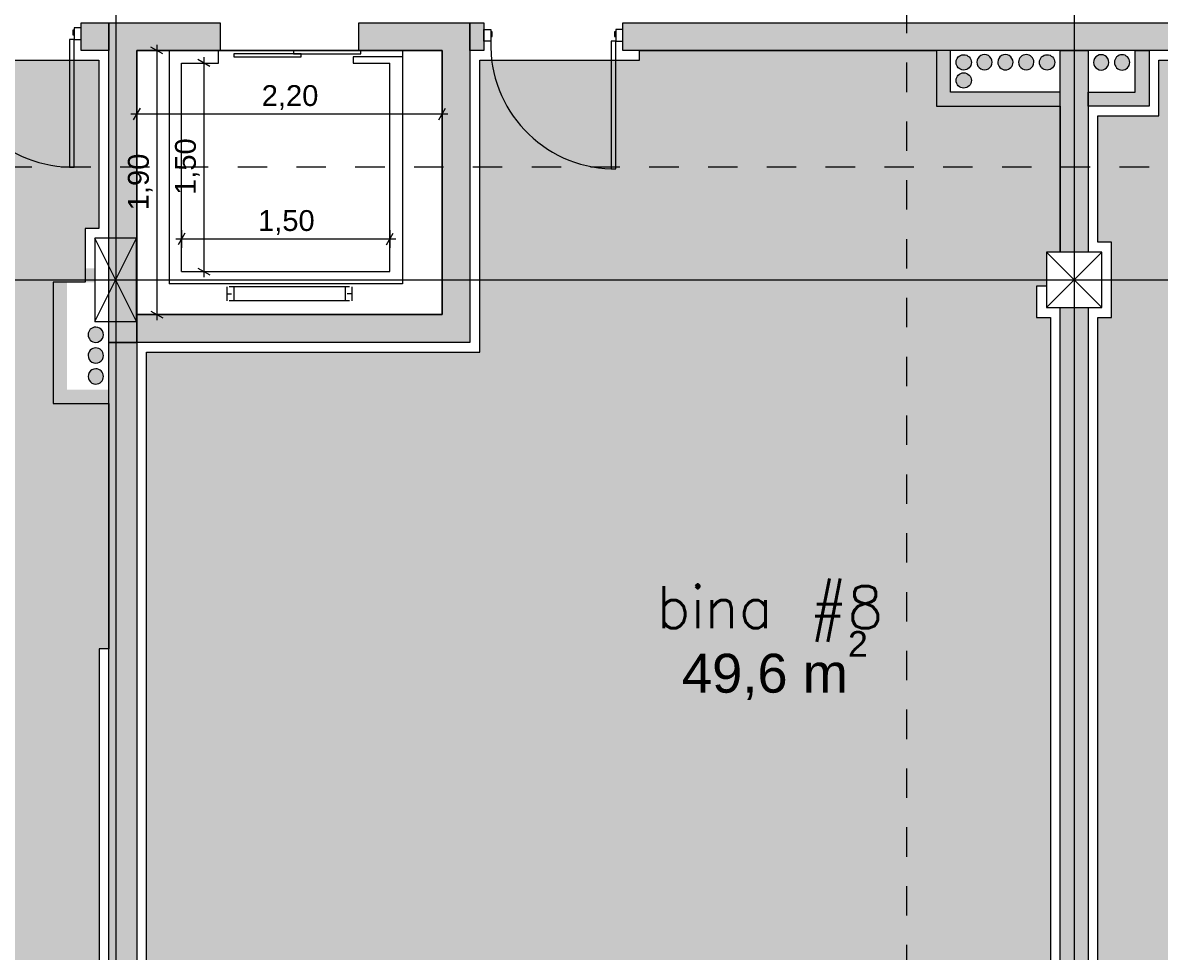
# Model space of a CAD drawing. Header units: metres. Extents: x 476297 to 476657, y 4620828 to 4621206.
# Drawn here: x 476417.79 to 476425.98, y 4621066.38 to 4621073.07 of the extents above; entities that cross this region are included whole.
import ezdxf

# ---------------------------------------------------------------- set-up
doc = ezdxf.new("R2010")
doc.units = ezdxf.units.M
doc.header["$MEASUREMENT"] = 0
doc.linetypes.add('Dashed', pattern=[0.42333333333324, 0.21166666666662, -0.21166666666662])
for name, color, linetype in [('2D Drafting - General_Pen_No__1', 7, 'Continuous'), ('2D Drafting - General_Pen_No__1_Pen_No__7', 7, 'Continuous'), ('2D Drafting - General_Pen_No__250_Pen_No__7', 7, 'Continuous'), ('Annotation - Text_Pen_No__7', 7, 'Continuous'), ('Doors_Pen_No__7_Pen_No__7', 7, 'Continuous'), ('G-Anno-Nplt', 7, 'Continuous'), ('New2D Drafting - General_Pen_No__250_Pen_No__7', 7, 'Continuous'), ('NewR03_Nakveti', 7, 'Continuous'), ('Newshenobebi', 7, 'Continuous'), ('shaxtebi da milebi_Pen_No__1_Pen_No__1', 7, 'Continuous'), ('shaxtebi da milebi_Pen_No__5_Pen_No__5', 7, 'Continuous'), ('zoma', 7, 'Continuous'), ('zoma_Pen_No__5', 7, 'Continuous')]:
    doc.layers.add(name, color=color, linetype=linetype)
doc.styles.add('GENERATED_STYLE_1', font='arial.ttf')
doc.styles.add('GENERATED_STYLE_2', font='arial.ttf')
doc.dimstyles.new('GENERATED_STYLE__1', dxfattribs={"dimtxt": 0.2, "dimasz": 0.0644213309708986, "dimexe": 0.18, "dimexo": 0.003, "dimgap": 0.09, "dimtad": 1, "dimtih": 1, "dimtoh": 1, "dimzin": 0, "dimdsep": 46, "dimtxsty": 'GENERATED_STYLE_2', "dimblk": 'ARROWHEAD_2', "dimblk1": 'ARROWHEAD_2', "dimblk2": 'ARROWHEAD_2', "dimcen": 0.09, "dimclrd": 142, "dimclre": 142, "dimclrt": 142, "dimadec": 0, "dimazin": 0, "dimtfac": 1, "dimtdec": 4, "dimtmove": 0, "dimatfit": 3, "dimfxl": 1, "dimtolj": 1, "dimtzin": 0, "dimarcsym": 0})
doc.dimstyles.new('GENERATED_STYLE__7', dxfattribs={"dimtxt": 0.15, "dimasz": 0.0644213309708986, "dimexe": 0.18, "dimexo": 0.003, "dimgap": 0.09, "dimtad": 1, "dimzin": 0, "dimdsep": 46, "dimtxsty": 'GENERATED_STYLE_2', "dimblk": 'ARROWHEAD_2', "dimblk1": 'ARROWHEAD_2', "dimblk2": 'ARROWHEAD_2', "dimcen": 0.09, "dimclrd": 142, "dimclre": 142, "dimclrt": 142, "dimadec": 0, "dimazin": 0, "dimtfac": 1, "dimtdec": 4, "dimtmove": 0, "dimatfit": 3, "dimfxl": 1, "dimtolj": 1, "dimtzin": 0, "dimarcsym": 0})
doc.dimstyles.new('GENERATED_STYLE__8', dxfattribs={"dimtxt": 0.15, "dimasz": 0.0644213309708986, "dimexe": 0.18, "dimexo": 0.003, "dimgap": 0.09, "dimtad": 1, "dimtih": 1, "dimtoh": 1, "dimzin": 0, "dimdsep": 46, "dimtxsty": 'GENERATED_STYLE_2', "dimblk": 'ARROWHEAD_2', "dimblk1": 'ARROWHEAD_2', "dimblk2": 'ARROWHEAD_2', "dimcen": 0.09, "dimclrd": 142, "dimclre": 142, "dimclrt": 142, "dimadec": 0, "dimazin": 0, "dimtfac": 1, "dimtdec": 4, "dimtmove": 0, "dimatfit": 3, "dimfxl": 1, "dimtolj": 1, "dimtzin": 0, "dimarcsym": 0})

# ---------------------------------------------------------------- blocks, each defined once
blk = doc.blocks.new('*D147', base_point=(476844.5271483883, 4621385.791044046))
at = {"layer": 'zoma', "color": 142, "linetype": 'Continuous', "lineweight": 0, "transparency": 16777216}
for p, q in [((476418.7509571488, 4621072.91179862), (476418.7509571546, 4621072.870348579)), ((476418.6873834727, 4621072.870348571), (476418.8145308365, 4621072.870348589)), ((476418.7933396127, 4621072.845879075), (476418.7085746966, 4621072.894818083)), ((476418.7509571546, 4621072.870348579), (476418.7509574218, 4621070.970583483)), ((476418.68738374, 4621070.970583473), (476418.8145311038, 4621070.970583492)), ((476418.7085749638, 4621070.995052987), (476418.7933398799, 4621070.946113979)), ((476418.7509574218, 4621070.970583483), (476418.7509574277, 4621070.929133442))]:
    blk.add_line(p, q, dxfattribs=at)
at = {"layer": 'zoma', "color": 142, "lineweight": 0, "transparency": 16777216, "insert": (476418.7209573151, 4621071.72092252), "char_height": 0.15, "attachment_point": 7, "rotation": 90.00000805971227, "style": 'GENERATED_STYLE_2'}
blk.add_mtext('\\A1;{\\pql;\\fArial CYR|b0|i0|c204|p34;1,90}', dxfattribs=at)
blk = doc.blocks.new('ARROWHEAD_2')
at = {"color": 0, "linetype": 'Continuous', "lineweight": 0}
for p, q in [((0, 0), (-1, 0)), ((-0.3781315, -0.655), (0.3781315, 0.655))]:
    blk.add_line(p, q, dxfattribs=at)
blk = doc.blocks.new('*D148', base_point=(476844.5271483883, 4621385.791044046))
at = {"layer": 'zoma', "color": 142, "linetype": 'Continuous', "lineweight": 0, "transparency": 16777216}
for p, q in [((476418.6060386424, 4621072.413734459), (476418.5645886018, 4621072.413734453)), ((476418.6305081466, 4621072.456116917), (476418.5815691382, 4621072.371352001)), ((476418.6060386334, 4621072.477308141), (476418.6060386514, 4621072.350160778)), ((476420.8060386424, 4621072.413734769), (476418.6060386424, 4621072.413734459)), ((476420.7815691382, 4621072.37135231), (476420.8305081466, 4621072.456117227)), ((476420.8060386335, 4621072.47730845), (476420.8060386514, 4621072.350161087)), ((476420.847488683, 4621072.413734774), (476420.8060386424, 4621072.413734769))]:
    blk.add_line(p, q, dxfattribs=at)
at = {"layer": 'zoma', "color": 142, "lineweight": 0, "transparency": 16777216, "insert": (476419.5064951322, 4621072.443734587), "char_height": 0.15, "attachment_point": 7, "rotation": 8.059712223221694e-06, "style": 'GENERATED_STYLE_2'}
blk.add_mtext('\\A1;{\\pql;\\fArial CYR|b0|i0|c204|p34;2,20}', dxfattribs=at)
blk = doc.blocks.new('*D149', base_point=(476844.5271483883, 4621385.791044046))
at = {"layer": 'zoma', "color": 142, "linetype": 'Continuous', "lineweight": 0, "transparency": 16777216}
for p, q in [((476419.0898950009, 4621072.822347472), (476419.0898950067, 4621072.780897432)), ((476419.0263213249, 4621072.780897423), (476419.1534686886, 4621072.78089744)), ((476419.1322774648, 4621072.756427928), (476419.0475125487, 4621072.805366936)), ((476419.0898950067, 4621072.780897432), (476419.0898952177, 4621071.280897432)), ((476419.0263215359, 4621071.280897423), (476419.1534688996, 4621071.28089744)), ((476419.0475127597, 4621071.305366936), (476419.1322776758, 4621071.256427928)), ((476419.0898952177, 4621071.280897432), (476419.0898952236, 4621071.239447391))]:
    blk.add_line(p, q, dxfattribs=at)
at = {"layer": 'zoma', "color": 142, "lineweight": 0, "transparency": 16777216, "insert": (476419.0598951391, 4621071.831353921), "char_height": 0.15, "attachment_point": 7, "rotation": 90.00000805971227, "style": 'GENERATED_STYLE_2'}
blk.add_mtext('\\A1;{\\pql;\\fArial CYR|b0|i0|c204|p34;1,50}', dxfattribs=at)
blk = doc.blocks.new('*D150', base_point=(476844.5271483883, 4621385.791044046))
at = {"layer": 'zoma', "color": 142, "linetype": 'Continuous', "lineweight": 0, "transparency": 16777216}
for p, q in [((476418.9294233174, 4621071.514312416), (476418.8879732768, 4621071.514312411)), ((476418.9538928216, 4621071.556694875), (476418.9049538132, 4621071.471929959)), ((476418.9294233085, 4621071.577886098), (476418.9294233264, 4621071.450738735)), ((476420.4294233174, 4621071.514312628), (476418.9294233174, 4621071.514312416)), ((476420.4049538132, 4621071.47193017), (476420.4538928216, 4621071.556695086)), ((476420.4294233085, 4621071.577886309), (476420.4294233264, 4621071.450738946)), ((476420.470873358, 4621071.514312633), (476420.4294233174, 4621071.514312628))]:
    blk.add_line(p, q, dxfattribs=at)
at = {"layer": 'zoma', "color": 142, "lineweight": 0, "transparency": 16777216, "insert": (476419.4798798073, 4621071.544312495), "char_height": 0.15, "attachment_point": 7, "rotation": 8.059712223221694e-06, "style": 'GENERATED_STYLE_2'}
blk.add_mtext('\\A1;{\\pql;\\fArial CYR|b0|i0|c204|p34;1,50}', dxfattribs=at)
blk = doc.blocks.new('*D342', base_point=(476844.5271483883, 4621385.791044046))
at = {"layer": 'zoma', "color": 142, "linetype": 'Continuous', "lineweight": 0, "transparency": 16777216}
for p, q in [((476411.7794797192, 4621099.633265524), (476411.7305406989, 4621099.548500615)), ((476411.7550102091, 4621099.527309388), (476411.7550102091, 4621099.654456751)), ((476418.2794797192, 4621099.633265524), (476418.2305406989, 4621099.548500615)), ((476418.255010209, 4621099.527309388), (476418.255010209, 4621099.654456751)), ((476411.7550102091, 4621099.59088307), (476418.255010209, 4621099.59088307))]:
    blk.add_line(p, q, dxfattribs=at)
at = {"layer": 'zoma', "color": 142, "lineweight": 0, "transparency": 16777216, "char_height": 0.2, "attachment_point": 7, "style": 'GENERATED_STYLE_2'}
for s, insert in [('\\A1;{\\pql;\\fArial CYR|b0|i0|c204|p34;6,50}', (476414.7389522031, 4621099.63088307)), ('\\A1;{\\pql;\\fArial CYR|b0|i0|c204|p34;0,40}', (476417.6983971523, 4621099.63088307))]:
    blk.add_mtext(s, dxfattribs=dict(at, insert=insert))
blk = doc.blocks.new('*D343', base_point=(476844.5271483883, 4621385.791044046))
at = {"layer": 'zoma', "color": 142, "linetype": 'Continuous', "lineweight": 0, "transparency": 16777216}
for p, q in [((476418.2794797192, 4621099.633265524), (476418.2305406989, 4621099.548500615)), ((476418.255010209, 4621099.527309388), (476418.255010209, 4621099.654456751)), ((476418.6794797192, 4621099.633265524), (476418.6305406989, 4621099.548500615)), ((476418.6550102091, 4621099.527309388), (476418.6550102091, 4621099.654456751)), ((476418.255010209, 4621099.59088307), (476418.6550102091, 4621099.59088307))]:
    blk.add_line(p, q, dxfattribs=at)
blk = doc.blocks.new('*D344', base_point=(476844.5271483883, 4621385.791044046))
at = {"layer": 'zoma', "color": 142, "linetype": 'Continuous', "lineweight": 0, "transparency": 16777216}
for p, q in [((476418.6794797192, 4621099.633265524), (476418.6305406989, 4621099.548500615)), ((476418.6550102091, 4621099.527309388), (476418.6550102091, 4621099.654456751)), ((476425.1794797192, 4621099.633265524), (476425.1305406989, 4621099.548500615)), ((476425.1550102091, 4621099.527309388), (476425.1550102091, 4621099.654456751)), ((476418.6550102091, 4621099.59088307), (476425.1550102091, 4621099.59088307))]:
    blk.add_line(p, q, dxfattribs=at)
at = {"layer": 'zoma', "color": 142, "lineweight": 0, "transparency": 16777216, "char_height": 0.2, "attachment_point": 7, "style": 'GENERATED_STYLE_2'}
for s, insert in [('\\A1;{\\pql;\\fArial CYR|b0|i0|c204|p34;6,50}', (476421.6389522031, 4621099.63088307)), ('\\A1;{\\pql;\\fArial CYR|b0|i0|c204|p34;0,40}', (476424.5983971523, 4621099.63088307))]:
    blk.add_mtext(s, dxfattribs=dict(at, insert=insert))
blk = doc.blocks.new('*D345', base_point=(476844.5271483883, 4621385.791044046))
at = {"layer": 'zoma', "color": 142, "linetype": 'Continuous', "lineweight": 0, "transparency": 16777216}
for p, q in [((476425.1794797192, 4621099.633265524), (476425.1305406989, 4621099.548500615)), ((476425.1550102091, 4621099.527309388), (476425.1550102091, 4621099.654456751)), ((476425.5794797192, 4621099.633265524), (476425.5305406989, 4621099.548500615)), ((476425.5550102091, 4621099.527309388), (476425.5550102091, 4621099.654456751)), ((476425.1550102091, 4621099.59088307), (476425.5550102091, 4621099.59088307))]:
    blk.add_line(p, q, dxfattribs=at)
blk = doc.blocks.new('*D346', base_point=(476844.5271483883, 4621385.791044046))
at = {"layer": 'zoma', "color": 142, "linetype": 'Continuous', "lineweight": 0, "transparency": 16777216}
for p, q in [((476425.5794797192, 4621099.633265524), (476425.5305406989, 4621099.548500615)), ((476425.5550102091, 4621099.527309388), (476425.5550102091, 4621099.654456751)), ((476432.0794797192, 4621099.633265524), (476432.0305406989, 4621099.548500615)), ((476432.0550102091, 4621099.527309388), (476432.0550102091, 4621099.654456751)), ((476425.5550102091, 4621099.59088307), (476432.0550102091, 4621099.59088307))]:
    blk.add_line(p, q, dxfattribs=at)
at = {"layer": 'zoma', "color": 142, "lineweight": 0, "transparency": 16777216, "char_height": 0.2, "attachment_point": 7, "style": 'GENERATED_STYLE_2'}
for s, insert in [('\\A1;{\\pql;\\fArial CYR|b0|i0|c204|p34;6,50}', (476428.5389522031, 4621099.63088307)), ('\\A1;{\\pql;\\fArial CYR|b0|i0|c204|p34;0,40}', (476431.4983971523, 4621099.63088307))]:
    blk.add_mtext(s, dxfattribs=dict(at, insert=insert))
blk = doc.blocks.new('*D864', base_point=(476844.5271483883, 4621385.791044046))
at = {"layer": 'zoma', "color": 142, "linetype": 'Continuous', "lineweight": 0, "transparency": 16777216}
for p, q in [((476419.9553942683, 4621078.395612065), (476419.9553942683, 4621078.268464701)), ((476421.3553942663, 4621078.395612065), (476421.3553942663, 4621078.268464701)), ((476419.9309247581, 4621078.289655928), (476419.9798637784, 4621078.374420837)), ((476421.3553942663, 4621078.332038383), (476419.9553942683, 4621078.332038383)), ((476421.3309247561, 4621078.289655928), (476421.3798637764, 4621078.374420837)), ((476421.3968443068, 4621078.332038383), (476421.3553942663, 4621078.332038383))]:
    blk.add_line(p, q, dxfattribs=at)
at = {"layer": 'zoma', "color": 142, "lineweight": 0, "transparency": 16777216, "insert": (476420.4558507613, 4621078.362038384), "char_height": 0.15, "attachment_point": 7, "style": 'GENERATED_STYLE_2'}
blk.add_mtext('\\A1;{\\pql;\\fArial CYR|b0|i0|c204|p34;1,40}', dxfattribs=at)
blk = doc.blocks.new('*D865', base_point=(476844.5271483883, 4621385.791044046))
at = {"layer": 'zoma', "color": 142, "linetype": 'Continuous', "lineweight": 0, "transparency": 16777216}
for p, q in [((476419.8553942683, 4621078.395612065), (476419.8553942683, 4621078.268464701)), ((476419.9553942683, 4621078.395612065), (476419.9553942683, 4621078.268464701)), ((476419.8309247581, 4621078.289655928), (476419.8798637784, 4621078.374420837)), ((476419.9553942683, 4621078.332038383), (476419.8553942683, 4621078.332038383)), ((476419.9309247581, 4621078.289655928), (476419.9798637784, 4621078.374420837))]:
    blk.add_line(p, q, dxfattribs=at)
blk = doc.blocks.new('*D866', base_point=(476844.5271483883, 4621385.791044046))
at = {"layer": 'zoma', "color": 142, "linetype": 'Continuous', "lineweight": 0, "transparency": 16777216}
for p, q in [((476418.4553941278, 4621078.395612065), (476418.4553941278, 4621078.268464701)), ((476419.8553942683, 4621078.395612065), (476419.8553942683, 4621078.268464701)), ((476418.4553941278, 4621078.332038383), (476418.4139440872, 4621078.332038383)), ((476418.4798636379, 4621078.374420837), (476418.4309246176, 4621078.289655928)), ((476419.8553942683, 4621078.332038383), (476418.4553941278, 4621078.332038383)), ((476419.8309247581, 4621078.289655928), (476419.8798637784, 4621078.374420837))]:
    blk.add_line(p, q, dxfattribs=at)
at = {"layer": 'zoma', "color": 142, "lineweight": 0, "transparency": 16777216, "char_height": 0.15, "attachment_point": 7, "style": 'GENERATED_STYLE_2'}
for s, insert in [('\\A1;{\\pql;\\fArial CYR|b0|i0|c204|p34;0,10}', (476419.7058507623, 4621078.572038393)), ('\\A1;{\\pql;\\fArial CYR|b0|i0|c204|p34;1,40}', (476418.9558506921, 4621078.362038384))]:
    blk.add_mtext(s, dxfattribs=dict(at, insert=insert))
blk = doc.blocks.new('*D870', base_point=(476844.5271483883, 4621385.791044046))
at = {"layer": 'zoma', "color": 142, "linetype": 'Continuous', "lineweight": 0, "transparency": 16777216}
for p, q in [((476419.9309247581, 4621116.017628189), (476419.9798637784, 4621116.102393098)), ((476419.9553942683, 4621116.123584325), (476419.9553942683, 4621115.996436962)), ((476421.3553942663, 4621116.060010644), (476419.9553942683, 4621116.060010644)), ((476421.3309247561, 4621116.017628189), (476421.3798637764, 4621116.102393098)), ((476421.3553942663, 4621116.123584325), (476421.3553942663, 4621115.996436962)), ((476421.3968443068, 4621116.060010644), (476421.3553942663, 4621116.060010644))]:
    blk.add_line(p, q, dxfattribs=at)
at = {"layer": 'zoma', "color": 142, "lineweight": 0, "transparency": 16777216, "insert": (476420.4558507613, 4621116.090010645), "char_height": 0.15, "attachment_point": 7, "style": 'GENERATED_STYLE_2'}
blk.add_mtext('\\A1;{\\pql;\\fArial CYR|b0|i0|c204|p34;1,40}', dxfattribs=at)
blk = doc.blocks.new('*D871', base_point=(476844.5271483883, 4621385.791044046))
at = {"layer": 'zoma', "color": 142, "linetype": 'Continuous', "lineweight": 0, "transparency": 16777216}
for p, q in [((476419.8309247581, 4621116.017628189), (476419.8798637784, 4621116.102393098)), ((476419.8553942683, 4621116.123584325), (476419.8553942683, 4621115.996436962)), ((476419.9553942683, 4621116.060010644), (476419.8553942683, 4621116.060010644)), ((476419.9309247581, 4621116.017628189), (476419.9798637784, 4621116.102393098)), ((476419.9553942683, 4621116.123584325), (476419.9553942683, 4621115.996436962))]:
    blk.add_line(p, q, dxfattribs=at)
blk = doc.blocks.new('*D872', base_point=(476844.5271483883, 4621385.791044046))
at = {"layer": 'zoma', "color": 142, "linetype": 'Continuous', "lineweight": 0, "transparency": 16777216}
for p, q in [((476418.4553941278, 4621116.060010644), (476418.4139440872, 4621116.060010644)), ((476418.4798636379, 4621116.102393098), (476418.4309246176, 4621116.017628189)), ((476418.4553941278, 4621116.123584325), (476418.4553941278, 4621115.996436962)), ((476419.8553942683, 4621116.060010644), (476418.4553941278, 4621116.060010644)), ((476419.8309247581, 4621116.017628189), (476419.8798637784, 4621116.102393098)), ((476419.8553942683, 4621116.123584325), (476419.8553942683, 4621115.996436962))]:
    blk.add_line(p, q, dxfattribs=at)
at = {"layer": 'zoma', "color": 142, "lineweight": 0, "transparency": 16777216, "char_height": 0.15, "attachment_point": 7, "style": 'GENERATED_STYLE_2'}
for s, insert in [('\\A1;{\\pql;\\fArial CYR|b0|i0|c204|p34;0,10}', (476419.7058507623, 4621116.300010653)), ('\\A1;{\\pql;\\fArial CYR|b0|i0|c204|p34;1,40}', (476418.9558506921, 4621116.090010645))]:
    blk.add_mtext(s, dxfattribs=dict(at, insert=insert))

msp = doc.modelspace()

# ---------------------------------------------------------------- hatches: boundary and pattern name
at = {"layer": '2D Drafting - General_Pen_No__250_Pen_No__7', "linetype": 'Continuous', "lineweight": 0}
for points in [[(476418.4062782956, 4621072.870583423), (476418.2062784984, 4621072.870583395), (476418.2062784703, 4621073.070583397), (476418.4062782674, 4621073.070583425)], [(476421.1060385491, 4621073.070583805), (476421.1060385772, 4621072.870583803), (476421.0060385782, 4621072.870583788), (476421.00603855, 4621073.07058379)], [(476427.1060675716, 4621073.070584648), (476427.1060675997, 4621072.870584647), (476422.106038578, 4621072.870583944), (476422.1060385498, 4621073.070583945)], [(476424.4658039967, 4621072.870584274), (476424.3656161648, 4621072.87058426), (476424.3656162211, 4621072.470584259), (476425.25580375, 4621072.470584385), (476425.2558037359, 4621072.570584381), (476424.4658040487, 4621072.57058427)], [(476425.2558038977, 4621071.420584387), (476425.2558036937, 4621072.870584386), (476425.4558036788, 4621072.870584415), (476425.4558038829, 4621071.420584415)], [(476425.7958033759, 4621072.870584463), (476425.8959912077, 4621072.870584477), (476425.895991264, 4621072.470584476), (476425.4558037351, 4621072.470584415), (476425.455803721, 4621072.570584411), (476425.7958034083, 4621072.570584458)], [(476418.005132553, 4621071.302559878), (476418.1051325428, 4621071.302559893), (476418.3058039242, 4621071.302559893), (476418.3058039242, 4621071.202559917), (476418.1051325428, 4621071.202559917), (476418.1051326587, 4621070.430582161), (476418.4051326573, 4621070.430582205), (476418.4051326718, 4621070.330394384), (476418.0051326689, 4621070.330394327)], [(476425.2558048683, 4621064.520584387), (476425.2558039539, 4621071.020584388), (476425.4558039391, 4621071.020584416), (476425.4558048535, 4621064.520584416)], [(476418.4062794702, 4621064.520583424), (476418.406278591, 4621070.770583433), (476418.6062785761, 4621070.770583461), (476418.6062794554, 4621064.520583452)]]:
    msp.add_hatch(color=7, dxfattribs=at).paths.add_polyline_path(points)
at = {"layer": 'G-Anno-Nplt', "linetype": 'Continuous', "lineweight": 0}
for points in [[(476432.255803524, 4621074.1003976), (476432.2558037251, 4621072.670585339), (476432.1858038836, 4621072.67058533), (476432.1858039677, 4621072.072297243), (476431.7858039779, 4621072.072297188), (476431.7858040936, 4621071.250109412), (476431.9858038643, 4621071.250109441), (476431.9858039023, 4621070.9803973), (476432.1858041213, 4621070.980397328), (476432.1858050202, 4621064.590585308), (476431.9858048011, 4621064.59058528), (476431.9858048194, 4621064.460643615), (476425.625804892, 4621064.46064272), (476425.6258048737, 4621064.590584385), (476425.5258049917, 4621064.590584371), (476425.5258040971, 4621070.95058445), (476425.6258042824, 4621070.950584465), (476425.6258042065, 4621071.490584434), (476425.5258040211, 4621071.49058442), (476425.525803893, 4621072.400584325), (476425.9659913284, 4621072.400584387), (476425.9659912721, 4621072.80058468), (476427.1760675801, 4621072.80058485), (476427.1760673409, 4621074.500584665), (476429.175846846, 4621074.500584946), (476429.1758468362, 4621074.570584939), (476431.8558034748, 4621074.570585316), (476431.855803541, 4621074.100397544), (476432.1858036824, 4621074.100397591)], [(476425.2558039363, 4621071.420584377), (476425.1558039313, 4621071.420584363), (476425.1558039658, 4621071.175000378), (476425.0858039496, 4621071.175000368), (476425.0858039812, 4621070.950584444), (476425.1858039862, 4621070.950584458), (476425.1858050062, 4621064.590584401), (476425.0858048921, 4621064.590584387), (476425.0858049201, 4621064.391433549), (476418.7258048634, 4621064.391432654), (476418.7258048354, 4621064.590693883), (476418.6762794653, 4621064.590693875), (476418.6762786058, 4621070.700583471), (476421.0760388834, 4621070.700583808), (476421.076038588, 4621072.800583909), (476422.2260385816, 4621072.800584071), (476422.2260385718, 4621072.870583961), (476424.3656161648, 4621072.870584262), (476424.3656162211, 4621072.470584242), (476425.2558037886, 4621072.470584366)], [(476418.4051329189, 4621068.564196745), (476418.3362788777, 4621068.564196735), (476418.3362794367, 4621064.590583579), (476418.1858047972, 4621064.590583558), (476418.1858048254, 4621064.390641753), (476415.3258048071, 4621064.39064135), (476415.325804582, 4621065.990519667), (476411.7258046746, 4621065.99051916), (476411.7258039769, 4621070.950582536), (476411.8258040161, 4621070.95058255), (476411.8258039401, 4621071.490582736), (476411.725803901, 4621071.490582722), (476411.7258037997, 4621072.210394893), (476412.1258037059, 4621072.210394949), (476412.1258036229, 4621072.800439702), (476418.3326010652, 4621072.800606372), (476418.3326012354, 4621071.590583414), (476418.2358038663, 4621071.5905834), (476418.2358039209, 4621071.202559945), (476418.0051325163, 4621071.202559913), (476418.005132639, 4621070.330394327), (476418.4051326704, 4621070.330394383)]]:
    msp.add_hatch(color=167, dxfattribs=at).paths.add_polyline_path(points)
at = {"layer": 'New2D Drafting - General_Pen_No__250_Pen_No__7', "linetype": 'Continuous', "lineweight": 0}
for points in [[(476418.4060388929, 4621070.770583433), (476418.4060388648, 4621070.970583438), (476418.4060385694, 4621073.070583425), (476419.206038556, 4621073.070583537), (476419.2060385841, 4621072.870583566), (476418.6060386027, 4621072.870583481), (476418.60603887, 4621070.970583466), (476418.6060388981, 4621070.770583461)], [(476418.6060388735, 4621070.770583461), (476418.6060388454, 4621070.970583445), (476420.806038861, 4621070.970583755), (476420.8060385938, 4621072.870583781), (476420.206038563, 4621072.870583696), (476420.2060385349, 4621073.070583682), (476421.00603855, 4621073.070583793), (476421.0060388736, 4621070.770583798), (476420.8060388892, 4621070.77058377)]]:
    msp.add_hatch(color=154, dxfattribs=at).paths.add_polyline_path(points)
at = {"layer": 'shaxtebi da milebi_Pen_No__1_Pen_No__1', "linetype": 'Continuous', "lineweight": 0}
for points in [[(476425.1058040085, 4621072.785584364, -0.9999999999999999), (476425.2158040089, 4621072.785584382, -0.9999999999999999)], [(476425.6058033879, 4621072.785584435, 0.9999999999999999), (476425.4958033875, 4621072.785584421, 0.9999999999999999)], [(476418.3112785893, 4621070.77058367, -0.9999999999999999), (476418.311278575, 4621070.88058367, -0.9999999999999999)]]:
    msp.add_hatch(color=1, dxfattribs=at).paths.add_polyline_path(points)
at = {"layer": 'shaxtebi da milebi_Pen_No__5_Pen_No__5', "linetype": 'Continuous', "lineweight": 0}
for color, points in [(251, [(476424.5608040004, 4621072.840584287, -0.9999999999999999), (476424.5608040165, 4621072.730584286, -0.9999999999999999)]), (5, [(476424.6558171279, 4621072.78678562, 0.9999999999999999), (476424.7658171292, 4621072.786785636, 0.9999999999999999)]), (5, [(476424.8058171279, 4621072.78678562, 0.9999999999999999), (476424.9158171292, 4621072.786785636, 0.9999999999999999)]), (5, [(476424.9558171279, 4621072.78678562, 0.9999999999999999), (476425.0658171292, 4621072.786785636, 0.9999999999999999)]), (251, [(476425.7008033806, 4621072.840584449, 0.9999999999999999), (476425.7008033955, 4621072.730584448, 0.9999999999999999)]), (251, [(476424.5608039974, 4621072.710584288, -0.9999999999999999), (476424.5608040135, 4621072.600584286, -0.9999999999999999)]), (5, [(476418.2562786079, 4621070.675583656, 0.9999999999999999), (476418.3662786092, 4621070.675583671, 0.9999999999999999)]), (251, [(476418.3112786369, 4621070.470583662, 0.9999999999999999), (476418.3112786207, 4621070.580583664, 0.9999999999999999)])]:
    msp.add_hatch(color=color, dxfattribs=at).paths.add_polyline_path(points)

# ---------------------------------------------------------------- linework, layer by layer
at = {"layer": '2D Drafting - General_Pen_No__1', "color": 7, "linetype": 'Continuous', "lineweight": 0}
for p, q in [((476418.6058039606, 4621070.920583452), (476418.3058038761, 4621071.52058341)), ((476418.3058039605, 4621070.92058341), (476418.6058038762, 4621071.520583452)), ((476425.5558039465, 4621071.02058443), (476425.1558038903, 4621071.420584373)), ((476425.1558039465, 4621071.020584374), (476425.5558038903, 4621071.420584429))]:
    msp.add_line(p, q, dxfattribs=at)
at = {"layer": '2D Drafting - General_Pen_No__1', "color": 7, "linetype": 'Continuous', "lineweight": 0, "flags": 128}
for points in [[(476418.3058039605, 4621070.92058341), (476418.6058039606, 4621070.920583452), (476418.6058038762, 4621071.520583452), (476418.3058038761, 4621071.52058341)], [(476425.1558039465, 4621071.020584374), (476425.5558039465, 4621071.02058443), (476425.5558038903, 4621071.420584429), (476425.1558038903, 4621071.420584373)]]:
    msp.add_lwpolyline(points, close=True, dxfattribs=at)
at = {"layer": '2D Drafting - General_Pen_No__1_Pen_No__7', "color": 7, "linetype": 'Continuous', "lineweight": 0}
for centre, radius, start, end in [((476418.148556272, 4621072.924526967), 0.8932388108568399, 178.3962020567489, 268.3962020567416), ((476422.0483163532, 4621072.91253865), 0.8932388108567278, 178.3962020567414, 268.3962020567414)]:
    msp.add_arc(centre, radius, start, end, dxfattribs=at)
at = {"layer": '2D Drafting - General_Pen_No__250_Pen_No__7', "color": 7, "linetype": 'Continuous', "lineweight": 0, "flags": 128}
for points in [[(476418.4062782956, 4621072.870583423), (476418.2062784984, 4621072.870583395), (476418.2062784703, 4621073.070583397), (476418.4062782674, 4621073.070583425)], [(476421.1060385491, 4621073.070583805), (476421.1060385772, 4621072.870583803), (476421.0060385782, 4621072.870583788), (476421.00603855, 4621073.07058379)], [(476427.1060675716, 4621073.070584648), (476427.1060675997, 4621072.870584647), (476422.106038578, 4621072.870583944), (476422.1060385498, 4621073.070583945)], [(476424.4658039967, 4621072.870584274), (476424.3656161648, 4621072.87058426), (476424.3656162211, 4621072.470584259), (476425.25580375, 4621072.470584385), (476425.2558037359, 4621072.570584381), (476424.4658040487, 4621072.57058427)], [(476425.2558038977, 4621071.420584387), (476425.2558036937, 4621072.870584386), (476425.4558036788, 4621072.870584415), (476425.4558038829, 4621071.420584415)], [(476425.7958033759, 4621072.870584463), (476425.8959912077, 4621072.870584477), (476425.895991264, 4621072.470584476), (476425.4558037351, 4621072.470584415), (476425.455803721, 4621072.570584411), (476425.7958034083, 4621072.570584458)], [(476425.2558048683, 4621064.520584387), (476425.2558039539, 4621071.020584388), (476425.4558039391, 4621071.020584416), (476425.4558048535, 4621064.520584416)], [(476418.4062794702, 4621064.520583424), (476418.406278591, 4621070.770583433), (476418.6062785761, 4621070.770583461), (476418.6062794554, 4621064.520583452)]]:
    msp.add_lwpolyline(points, close=True, dxfattribs=at)
at = {"layer": 'Doors_Pen_No__7_Pen_No__7', "color": 7, "linetype": 'Continuous', "lineweight": 0, "flags": 128}
for points in [[(476418.1568895896, 4621073.016193635), (476418.1457784782, 4621073.016193634), (476418.145778483, 4621072.982860301), (476418.1568895934, 4621072.982860302)], [(476418.2062784754, 4621073.034193642), (476418.1568895871, 4621073.034193635), (476418.1568895981, 4621072.949526968), (476418.2062784873, 4621072.949526976)], [(476421.1060385568, 4621073.022205188), (476421.1554274461, 4621073.022205194), (476421.1554274579, 4621072.937538527), (476421.1060385678, 4621072.93753852)], [(476421.1665385599, 4621073.004205196), (476421.1554274486, 4621073.004205194), (476421.1554274533, 4621072.970871861), (476421.1665385637, 4621072.970871862)], [(476422.0566496709, 4621073.004205318), (476422.0455385595, 4621073.004205316), (476422.0455385642, 4621072.970871983), (476422.0566496746, 4621072.970871985)], [(476422.1060385566, 4621073.022205325), (476422.0566496683, 4621073.022205318), (476422.0566496793, 4621072.937538652), (476422.1060385685, 4621072.937538658)], [(476418.1568895981, 4621072.949526968), (476418.1235562649, 4621072.949526964), (476418.1235563912, 4621072.031638076), (476418.1568897244, 4621072.03163808)], [(476422.0566496793, 4621072.937538652), (476422.0233163461, 4621072.937538647), (476422.0233164724, 4621072.019649759), (476422.0566498056, 4621072.019649764)]]:
    msp.add_lwpolyline(points, close=True, dxfattribs=at)
at = {"layer": 'G-Anno-Nplt', "color": 7, "linetype": 'Continuous', "lineweight": 0, "flags": 128}
msp.add_lwpolyline([(476432.255803524, 4621074.1003976), (476432.2558037251, 4621072.670585339), (476432.1858038836, 4621072.67058533), (476432.1858039677, 4621072.072297243), (476431.7858039779, 4621072.072297188), (476431.7858040936, 4621071.250109412), (476431.9858038643, 4621071.250109441), (476431.9858039023, 4621070.9803973), (476432.1858041213, 4621070.980397328), (476432.1858050202, 4621064.590585308), (476431.9858048011, 4621064.59058528), (476431.9858048194, 4621064.460643615), (476425.625804892, 4621064.46064272), (476425.6258048737, 4621064.590584385), (476425.5258049917, 4621064.590584371), (476425.5258040971, 4621070.95058445), (476425.6258042824, 4621070.950584465), (476425.6258042065, 4621071.490584434), (476425.5258040211, 4621071.49058442), (476425.525803893, 4621072.400584325), (476425.9659913284, 4621072.400584387), (476425.9659912721, 4621072.80058468), (476427.1760675801, 4621072.80058485), (476427.1760673409, 4621074.500584665)], dxfattribs=at)
for points in [[(476425.2558039363, 4621071.420584377), (476425.1558039313, 4621071.420584363), (476425.1558039658, 4621071.175000378), (476425.0858039496, 4621071.175000368), (476425.0858039812, 4621070.950584444), (476425.1858039862, 4621070.950584458), (476425.1858050062, 4621064.590584401), (476425.0858048921, 4621064.590584387), (476425.0858049201, 4621064.391433549), (476418.7258048634, 4621064.391432654), (476418.7258048354, 4621064.590693883), (476418.6762794653, 4621064.590693875), (476418.6762786058, 4621070.700583471), (476421.0760388834, 4621070.700583808), (476421.076038588, 4621072.800583909), (476422.2260385816, 4621072.800584071), (476422.2260385718, 4621072.870583961), (476424.3656161648, 4621072.870584262), (476424.3656162211, 4621072.470584242), (476425.2558037886, 4621072.470584366)], [(476418.4051329189, 4621068.564196745), (476418.3362788777, 4621068.564196735), (476418.3362794367, 4621064.590583579), (476418.1858047972, 4621064.590583558), (476418.1858048254, 4621064.390641753), (476415.3258048071, 4621064.39064135), (476415.325804582, 4621065.990519667), (476411.7258046746, 4621065.99051916), (476411.7258039769, 4621070.950582536), (476411.8258040161, 4621070.95058255), (476411.8258039401, 4621071.490582736), (476411.725803901, 4621071.490582722), (476411.7258037997, 4621072.210394893), (476412.1258037059, 4621072.210394949), (476412.1258036229, 4621072.800439702), (476418.3326010652, 4621072.800606372), (476418.3326012354, 4621071.590583414), (476418.2358038663, 4621071.5905834), (476418.2358039209, 4621071.202559945), (476418.0051325163, 4621071.202559913), (476418.005132639, 4621070.330394327), (476418.4051326704, 4621070.330394383)]]:
    msp.add_lwpolyline(points, close=True, dxfattribs=at)
at = {"layer": 'New2D Drafting - General_Pen_No__250_Pen_No__7', "color": 154, "linetype": 'Continuous', "lineweight": 0, "flags": 128}
for points in [[(476418.4060388929, 4621070.770583433), (476418.4060388648, 4621070.970583438), (476418.4060385694, 4621073.070583425), (476419.206038556, 4621073.070583537), (476419.2060385841, 4621072.870583566), (476418.6060386027, 4621072.870583481), (476418.60603887, 4621070.970583466), (476418.6060388981, 4621070.770583461)], [(476418.6060388735, 4621070.770583461), (476418.6060388454, 4621070.970583445), (476420.806038861, 4621070.970583755), (476420.8060385938, 4621072.870583781), (476420.206038563, 4621072.870583696), (476420.2060385349, 4621073.070583682), (476421.00603855, 4621073.070583793), (476421.0060388736, 4621070.770583798), (476420.8060388892, 4621070.77058377)]]:
    msp.add_lwpolyline(points, close=True, dxfattribs=at)
at = {"layer": 'NewR03_Nakveti', "color": 7, "linetype": 'Continuous', "lineweight": 0}
for p, q in [((476419.1943708098, 4621072.870583545), (476418.839737028, 4621072.870583495)), ((476418.839737028, 4621072.870583495), (476418.8397372643, 4621071.191211298)), ((476420.1644754435, 4621072.870583681), (476419.1943708098, 4621072.870583545)), ((476419.1943708224, 4621072.780897446), (476419.1943708098, 4621072.870583545)), ((476420.1644754435, 4621072.870583681), (476420.5191092253, 4621072.870583732)), ((476420.5191092317, 4621072.825740682), (476420.1644754499, 4621072.825740632)), ((476420.1644754499, 4621072.825740632), (476420.1644754562, 4621072.780897583)), ((476420.5191092253, 4621072.870583732), (476420.5191094616, 4621071.191211534)), ((476418.9294231393, 4621072.780897409), (476419.1943708224, 4621072.780897446)), ((476418.9294233503, 4621071.280897409), (476418.9294231393, 4621072.780897409)), ((476420.1644754562, 4621072.780897583), (476420.4294231393, 4621072.78089762)), ((476420.4294233503, 4621071.28089762), (476420.4294231393, 4621072.78089762)), ((476418.9294233503, 4621071.280897409), (476420.4294233503, 4621071.28089762)), ((476420.5191094616, 4621071.191211534), (476418.8397372643, 4621071.191211298)), ((476419.2560388235, 4621071.169023313), (476419.2560388375, 4621071.069023313)), ((476419.2560388304, 4621071.119023313), (476419.2893721638, 4621071.119023317)), ((476420.1393721568, 4621071.169023437), (476419.2727054901, 4621071.169023315)), ((476419.3060388234, 4621071.16902332), (476419.3060388375, 4621071.06902332)), ((476420.1060388234, 4621071.169023433), (476420.1060388375, 4621071.069023432)), ((476420.1560388305, 4621071.119023439), (476420.1227054971, 4621071.119023435)), ((476420.1560388234, 4621071.169023439), (476420.1560388375, 4621071.06902344)), ((476420.1393721708, 4621071.069023437), (476419.2727055041, 4621071.069023315))]:
    msp.add_line(p, q, dxfattribs=at)
for points in [[(476419.7915307531, 4621072.848162104), (476419.3064784362, 4621072.848162036), (476419.3064784394, 4621072.825740512), (476419.7915307563, 4621072.82574058)], [(476420.2205292552, 4621072.87058369), (476419.7354769383, 4621072.870583621), (476419.7354769415, 4621072.848162096), (476420.2205292584, 4621072.848162165)]]:
    msp.add_lwpolyline(points, close=True, dxfattribs=at)
at = {"layer": 'Newshenobebi', "color": 1, "linetype": 'Dashed', "lineweight": 0}
for points in [[(476424.1515401505, 4621061.56556912), (476424.1515366578, 4621086.394435171)], [(476436.9018094787, 4621072.031539991), (476385.8285962069, 4621072.031539991)]]:
    msp.add_lwpolyline(points, dxfattribs=at)
at = {"layer": 'Newshenobebi', "color": 7, "linetype": 'Continuous', "lineweight": 0}
msp.add_lwpolyline([(476420.8060388454, 4621070.970583771), (476418.6060388454, 4621070.970583462), (476418.6060385781, 4621072.870583463), (476420.8060385782, 4621072.870583772)], close=True, dxfattribs=at)
at = {"layer": 'shaxtebi da milebi_Pen_No__1_Pen_No__1', "color": 1, "linetype": 'Continuous', "lineweight": 0, "flags": 128}
for points in [[(476425.1058040085, 4621072.785584364, -0.9999999999999999), (476425.2158040089, 4621072.785584382, -0.9999999999999999)], [(476425.6058033879, 4621072.785584435, 0.9999999999999999), (476425.4958033875, 4621072.785584421, 0.9999999999999999)], [(476418.3112785893, 4621070.77058367, 0.9999999999999999), (476418.311278575, 4621070.88058367, 0.9999999999999999)]]:
    msp.add_lwpolyline(points, format="xyb", close=True, dxfattribs=at)
at = {"layer": 'shaxtebi da milebi_Pen_No__5_Pen_No__5', "color": 251, "linetype": 'Continuous', "lineweight": 0, "flags": 128}
for points in [[(476424.5608040004, 4621072.840584287, -0.9999999999999999), (476424.5608040165, 4621072.730584286, -0.9999999999999999)], [(476425.7008033806, 4621072.840584449, 0.9999999999999999), (476425.7008033955, 4621072.730584448, 0.9999999999999999)], [(476424.5608039974, 4621072.710584288, -0.9999999999999999), (476424.5608040135, 4621072.600584286, -0.9999999999999999)], [(476418.3112786369, 4621070.470583662, 0.9999999999999999), (476418.3112786207, 4621070.580583664, 0.9999999999999999)]]:
    msp.add_lwpolyline(points, format="xyb", close=True, dxfattribs=at)
at = {"layer": 'shaxtebi da milebi_Pen_No__5_Pen_No__5', "color": 5, "linetype": 'Continuous', "lineweight": 0, "flags": 128}
for points in [[(476424.6558171279, 4621072.78678562, 0.9999999999999999), (476424.7658171292, 4621072.786785636, 0.9999999999999999)], [(476424.8058171279, 4621072.78678562, 0.9999999999999999), (476424.9158171292, 4621072.786785636, 0.9999999999999999)], [(476424.9558171279, 4621072.78678562, 0.9999999999999999), (476425.0658171292, 4621072.786785636, 0.9999999999999999)], [(476418.2562786079, 4621070.675583656, 0.9999999999999999), (476418.3662786092, 4621070.675583671, 0.9999999999999999)]]:
    msp.add_lwpolyline(points, format="xyb", close=True, dxfattribs=at)
at = {"layer": 'zoma_Pen_No__5', "color": 5, "linetype": 'Continuous', "lineweight": 0}
for p, q in [((476418.4558019336, 4621085.33018038), (476418.4558054096, 4621060.619374334)), ((476425.3558019336, 4621085.33018135), (476425.3558054097, 4621060.619375304)), ((476386.7752532528, 4621071.220578974), (476436.6616341288, 4621071.220585992)), ((476386.7752532528, 4621071.220578974), (476436.6616341288, 4621071.220585992))]:
    msp.add_line(p, q, dxfattribs=at)

# ---------------------------------------------------------------- texts
at = {"layer": 'Annotation - Text_Pen_No__7', "color": 142, "linetype": 'Continuous', "lineweight": 0, "insert": (476423.1647037952, 4621069.014789226), "char_height": 0.3, "attachment_point": 2}
msp.add_mtext('\\A1;{\\pqc;\\Ftxt.shx;bina #\\Ftxt.shx;8}', dxfattribs=at)
at = {"layer": 'G-Anno-Nplt', "color": 142, "lineweight": 0, "insert": (476422.5316677994, 4621068.197475976), "char_height": 0.2799999952316284, "attachment_point": 7, "rotation": 8.059690035672236e-06, "style": 'GENERATED_STYLE_1'}
msp.add_mtext('{\\fArial|b0|i0|c0|p34;49,6 m{\\H0.66x;\\S2^  ;}}', dxfattribs=at)

# ---------------------------------------------------------------- dimensions: what is measured, and where the dimension line sits
at = {"layer": 'zoma', "color": 142, "linetype": 'Continuous', "lineweight": 0}
for base, p1, p2, picture, middle in [((476418.4553941278, 4621116.060010644), (476419.8553942683, 4620877.218683803), (476418.4553941278, 4620878.96576142), '*D872', (476419.1506744421, 4621116.165010645)), ((476419.8553942683, 4621116.060010644), (476419.9553942683, 4620877.218683803), (476419.8553942683, 4620877.218683803), '*D871', (476419.9006745124, 4621116.375010653)), ((476419.9553942683, 4621116.060010644), (476421.3553942663, 4620877.510483745), (476419.9553942683, 4620877.218683803), '*D870', (476420.6506745113, 4621116.165010645)), ((476418.4553941278, 4621078.332038383), (476419.8553942683, 4620877.218683803), (476418.4553941278, 4620878.96576142), '*D866', (476419.1506744421, 4621078.437038384)), ((476419.8553942683, 4621078.332038383), (476419.9553942683, 4620877.218683803), (476419.8553942683, 4620877.218683803), '*D865', (476419.9006745124, 4621078.647038393)), ((476419.9553942683, 4621078.332038383), (476421.3553942663, 4620877.510483745), (476419.9553942683, 4620877.218683803), '*D864', (476420.6506745113, 4621078.437038384))]:
    dim = msp.add_linear_dim(base=base, p1=p1, p2=p2, angle=180, dimstyle='GENERATED_STYLE__8', dxfattribs=at)
    dim.commit()
    dim.dimension.update_dxf_attribs({"geometry": picture, "text_midpoint": middle, "dimtype": 160})
for base, p1, p2, picture, middle in [((476418.255010209, 4621099.59088307), (476411.7550102091, 4621066.484690971), (476418.255010209, 4621066.484690971), '*D342', (476414.9987172111, 4621099.73088307)), ((476425.1550102091, 4621099.59088307), (476418.6550102091, 4621066.484690971), (476425.1550102091, 4621066.484690971), '*D344', (476421.8987172111, 4621099.73088307)), ((476432.0550102091, 4621099.59088307), (476425.5550102091, 4621066.484690971), (476432.0550102091, 4621066.484690971), '*D346', (476428.7987172111, 4621099.73088307)), ((476418.6550102091, 4621099.59088307), (476418.255010209, 4621066.484690971), (476418.6550102091, 4621066.484690971), '*D343', (476417.9581621604, 4621099.73088307)), ((476425.5550102091, 4621099.59088307), (476425.1550102091, 4621066.484690971), (476425.5550102091, 4621066.484690971), '*D345', (476424.8581621604, 4621099.73088307))]:
    dim = msp.add_linear_dim(base=base, p1=p1, p2=p2, dimstyle='GENERATED_STYLE__1', dxfattribs=at)
    dim.commit()
    dim.dimension.update_dxf_attribs({"geometry": picture, "text_midpoint": middle, "dimtype": 160})
for base, p1, p2, angle, dimstyle, picture, middle, turn in [((476418.7509574218, 4621070.970583483), (476418.917825098, 4621072.870348603), (476418.7509574218, 4621070.970583483), 270.0000080597123, 'GENERATED_STYLE__7', '*D147', (476418.6459572877, 4621071.91574626), 90.00000805971227), ((476419.0898952177, 4621071.280897432), (476418.9294231393, 4621072.780897409), (476419.2550339054, 4621071.280897455), 270.0000080597123, 'GENERATED_STYLE__7', '*D149', (476418.9848951117, 4621072.026177661), 90.00000805971227), ((476418.6060386424, 4621072.413734459), (476420.8060387314, 4621071.780980757), (476418.6060387323, 4621071.774776977), 180.0000080597122, 'GENERATED_STYLE__8', '*D148', (476419.7013188718, 4621072.518734614), 8.059712223221696e-06), ((476418.9294233174, 4621071.514312416), (476420.4294233503, 4621071.28089762), (476418.9294233503, 4621071.280897409), 180.0000080597122, 'GENERATED_STYLE__8', '*D150', (476419.6747035468, 4621071.619312523), 8.059712223221696e-06)]:
    dim = msp.add_linear_dim(base=base, p1=p1, p2=p2, angle=angle, dimstyle=dimstyle, dxfattribs=at)
    dim.commit()
    dim.dimension.update_dxf_attribs({"geometry": picture, "text_midpoint": middle, "dimtype": 160, "text_rotation": turn})

doc.saveas('drawing.dxf')
